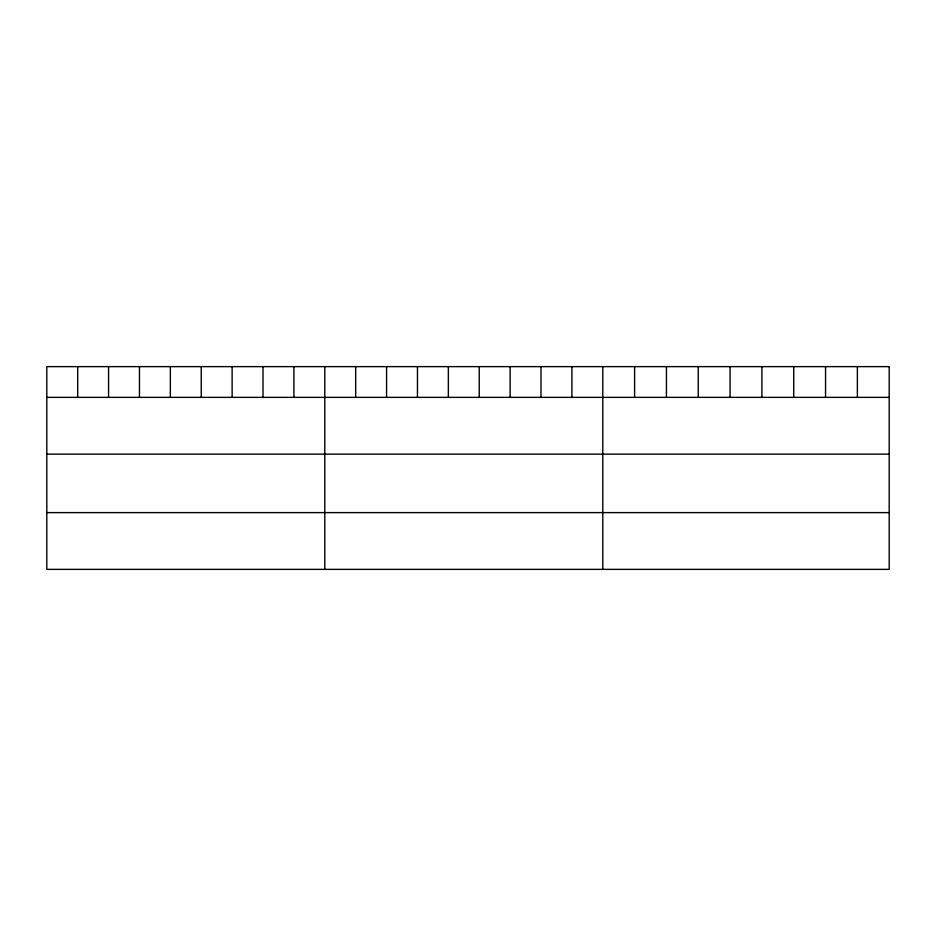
<?xml version="1.0" encoding="UTF-8"?>
<svg xmlns="http://www.w3.org/2000/svg" width="936" height="936" viewBox="0 0 936 936"><rect width="100%" height="100%" fill="white"/><g stroke="black" fill="none" stroke-linecap="round" stroke-linejoin="round"><path stroke-width="1.4" d="M46.8 397.367L889.2 397.367M46.8 454.135L889.2 454.135M46.8 512.612L889.2 512.612M857.376 366.631L857.376 397.367M825.552 366.631L825.552 397.367M793.728 366.631L793.728 397.367M761.904 366.631L761.904 397.367M730.08 366.631L730.08 397.367M698.256 366.631L698.256 397.367M666.432 366.631L666.432 397.367M634.608 366.631L634.608 397.367M602.784 366.631L602.784 569.369M571.896 366.631L571.896 397.367M541.008 366.631L541.008 397.367M510.12 366.631L510.12 397.367M479.232 366.631L479.232 397.367M448.344 366.631L448.344 397.367M417.456 366.631L417.456 397.367M386.568 366.631L386.568 397.367M355.68 366.631L355.68 397.367M324.792 366.631L324.792 569.369M293.904 366.631L293.904 397.367M263.016 366.631L263.016 397.367M232.128 366.631L232.128 397.367M201.24 366.631L201.24 397.367M170.352 366.631L170.352 397.367M139.464 366.631L139.464 397.367M108.576 366.631L108.576 397.367M77.688 366.631L77.688 397.367M889.2 366.631L46.8 366.631L46.8 569.369L889.2 569.369L889.2 366.631"/></g></svg>
